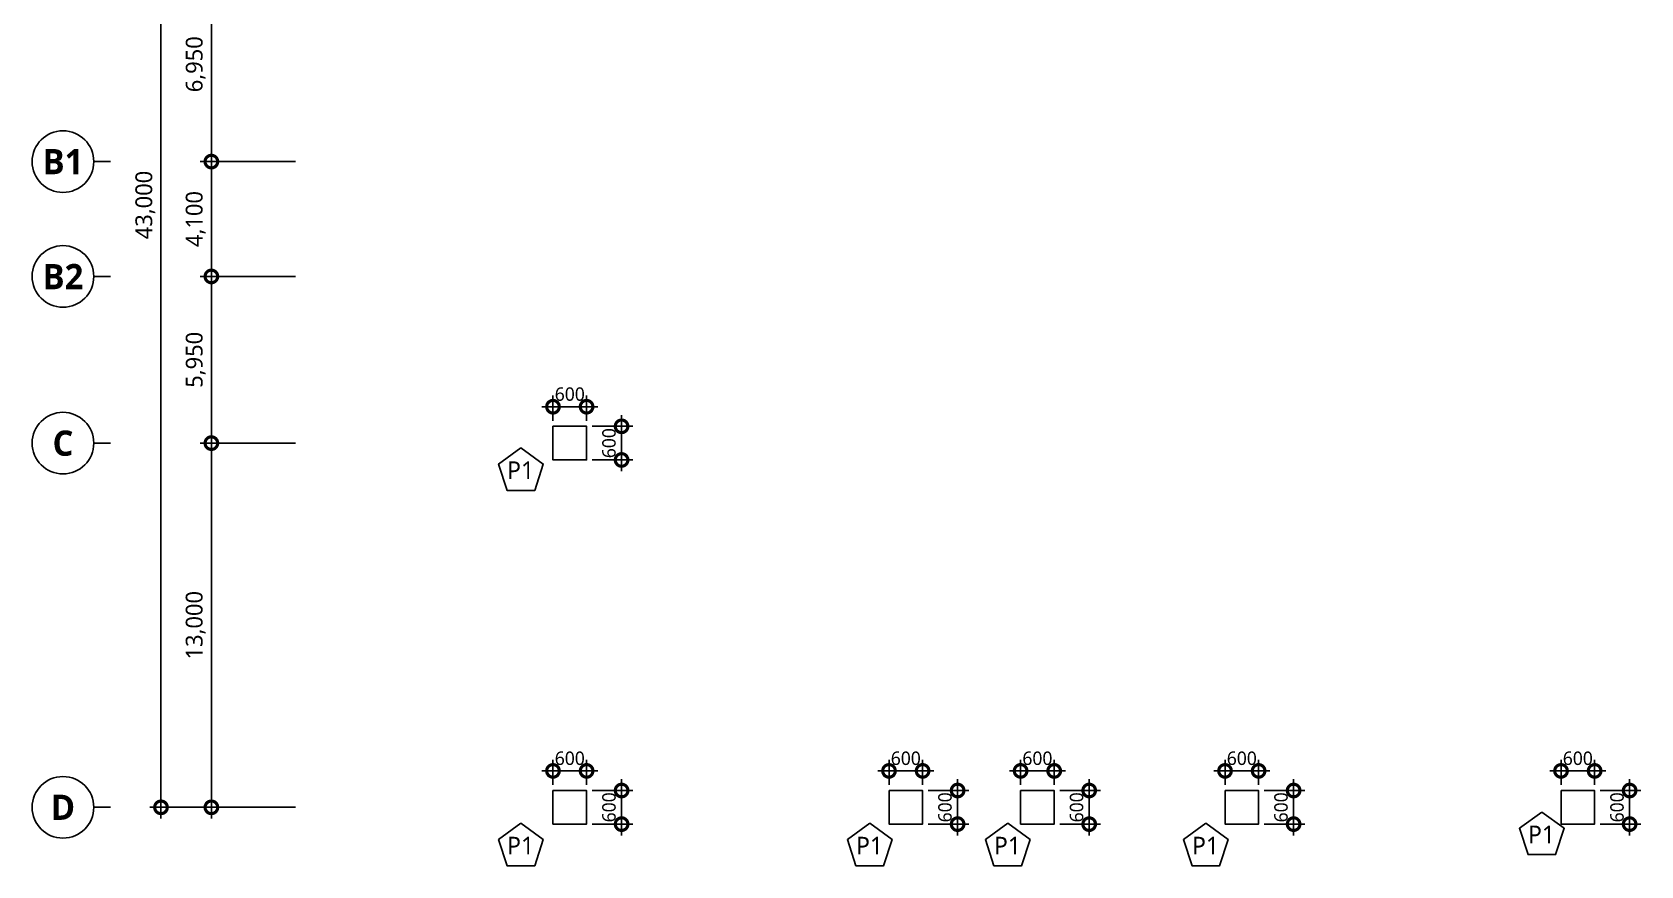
# Model space of a CAD drawing. Header units: millimetres. Extents: x 9929 to 330537, y 4940 to 105100.
# Drawn here: x 22300 to 79750, y 40812 to 70569 of the extents above; entities that cross this region are included whole.
import ezdxf
from ezdxf.enums import TextEntityAlignment as Align

# ---------------------------------------------------------------- set-up
doc = ezdxf.new("R2010")
doc.units = ezdxf.units.MM
doc.header["$LTSCALE"] = 150
doc.layers.get('DEFPOINTS').update_dxf_attribs({"color": 137})
for name, color, linetype in [('DIM', 7, 'Continuous'), ('DIM1', 7, 'Continuous'), ('S-COL', 2, 'Continuous'), ('SYM-BUB', 3, 'Continuous'), ('Z-COLUMN', 3, 'Continuous')]:
    doc.layers.add(name, color=color, linetype=linetype)
doc.styles.add('맑은고딕', font='malgun.ttf')
doc.styles.add('맑은고딕B', font='malgunbd.ttf')
doc.styles.add('스타일1', font='malgun.ttf')
doc.styles.add('스타일2', font='malgunbd.ttf')
doc.dimstyles.new('CJA', dxfattribs={"dimscale": 200, "dimtxt": 3, "dimasz": 1, "dimexe": 2, "dimexo": 3, "dimgap": 1, "dimtad": 1, "dimdec": 0, "dimzin": 1, "dimdsep": 46, "dimlunit": 6, "dimtxsty": '스타일1', "dimblk": 'GAUN-DOT', "dimcen": -2, "dimdle": 2, "dimclrd": 256, "dimclre": 256, "dimclrt": 3, "dimadec": 0, "dimazin": 0, "dimtfac": 1, "dimtdec": 0, "dimtix": 1, "dimtmove": 2, "dimatfit": 3, "dimldrblk": 'DOTSMALL', "dimfxl": 1, "dimtolj": 1, "dimtzin": 1, "dimarcsym": 0})
doc.dimstyles.new('GAUN0.5', dxfattribs={"dimscale": 200, "dimtxt": 2.4, "dimasz": 1, "dimexe": 1, "dimexo": 1, "dimgap": 1, "dimtad": 1, "dimdec": 0, "dimlfac": 0.5, "dimzin": 1, "dimdsep": 46, "dimlunit": 6, "dimtxsty": '맑은고딕', "dimblk": 'GAUN-DOT', "dimcen": -2, "dimdle": 2, "dimclrd": 256, "dimclre": 256, "dimclrt": 4, "dimadec": 0, "dimazin": 0, "dimtfac": 1, "dimtdec": 0, "dimtix": 1, "dimtmove": 2, "dimatfit": 3, "dimldrblk": 'DOTSMALL', "dimfxl": 1, "dimtolj": 1, "dimtzin": 1, "dimarcsym": 0})

# ---------------------------------------------------------------- blocks, each defined once
blk = doc.blocks.new('PD-H')
at = {"layer": 'S-COL'}
for points in [[(-600, -29400), (600, -29400), (600, -30600), (-600, -30600)], [(-600, -42400), (600, -42400), (600, -43600), (-600, -43600)], [(11400, -42400), (12600, -42400), (12600, -43600), (11400, -43600)], [(16100, -42400), (17300, -42400), (17300, -43600), (16100, -43600)], [(23400, -42400), (24600, -42400), (24600, -43600), (23400, -43600)], [(35400, -42400), (36600, -42400), (36600, -43600), (35400, -43600)]]:
    blk.add_lwpolyline(points, close=True, dxfattribs=at)
blk = doc.blocks.new('GAUN-DOT')
at = {"linetype": 'ByBlock'}
for p, q in [((2, 0), (-2, 0)), ((0, -2), (0, 2))]:
    blk.add_line(p, q, dxfattribs=at)
at = {"const_width": 2.25}
blk.add_lwpolyline([(0, 0.28125, 1), (0, -0.28125, 1)], format="xyb", close=True, dxfattribs=at)
blk = doc.blocks.new('*D346')
at = {"layer": 'DEFPOINTS', "color": 0, "transparency": 16777216}
for p in [(78100, 44200), (76900, 43500), (78100, 43500)]:
    blk.add_point(p, dxfattribs=at)
at = {"layer": 'DIM1', "lineweight": -2, "transparency": 16777216}
for p, q in [((76900, 43700), (76900, 44400)), ((78100, 43700), (78100, 44400)), ((76700, 44200), (76500, 44200)), ((76900, 44200), (78100, 44200)), ((78300, 44200), (78500, 44200))]:
    blk.add_line(p, q, dxfattribs=at)
at = {"layer": 'DIM1', "lineweight": -2, "transparency": 16777216, "xscale": 200, "yscale": 200, "zscale": 200}
blk.add_blockref('GAUN-DOT', (76900, 44200), dxfattribs=at)
at = {"layer": 'DIM1', "lineweight": -2, "transparency": 16777216, "xscale": 200, "yscale": 200, "zscale": 200, "rotation": 180}
blk.add_blockref('GAUN-DOT', (78100, 44200), dxfattribs=at)
at = {"layer": 'DIM1', "color": 4, "transparency": 16777216, "insert": (77500, 44648), "char_height": 480, "attachment_point": 5, "style": '맑은고딕'}
blk.add_mtext('\\A1;600', dxfattribs=at)
blk = doc.blocks.new('_DotSmall')
at = {"color": 0, "linetype": 'ByBlock', "const_width": 0.5}
blk.add_lwpolyline([(-0.0625, 0, 1), (0.0625, 0, 1)], format="xyb", close=True, dxfattribs=at)
blk = doc.blocks.new('*D347')
at = {"layer": 'DEFPOINTS', "color": 0, "transparency": 16777216}
for p in [(78100, 43500), (78100, 42300), (79350, 42300)]:
    blk.add_point(p, dxfattribs=at)
at = {"layer": 'DIM1', "lineweight": -2, "transparency": 16777216}
for p, q in [((79350, 43700), (79350, 43900)), ((78300, 43500), (79550, 43500)), ((79350, 43500), (79350, 42300)), ((78300, 42300), (79550, 42300)), ((79350, 42100), (79350, 41900))]:
    blk.add_line(p, q, dxfattribs=at)
at = {"layer": 'DIM1', "lineweight": -2, "transparency": 16777216, "xscale": 200, "yscale": 200, "zscale": 200}
for p, rotation in [((79350, 43500), 270), ((79350, 42300), 90)]:
    blk.add_blockref('GAUN-DOT', p, dxfattribs=dict(at, rotation=rotation))
at = {"layer": 'DIM1', "color": 4, "transparency": 16777216, "insert": (78902, 42900), "char_height": 480, "attachment_point": 5, "rotation": 90, "style": '맑은고딕'}
blk.add_mtext('\\A1;600', dxfattribs=at)
blk = doc.blocks.new('*D348')
at = {"layer": 'DEFPOINTS', "color": 0, "transparency": 16777216}
for p in [(66100, 44200), (64900, 43500), (66100, 43500)]:
    blk.add_point(p, dxfattribs=at)
at = {"layer": 'DIM1', "lineweight": -2, "transparency": 16777216}
for p, q in [((64900, 43700), (64900, 44400)), ((66100, 43700), (66100, 44400)), ((64700, 44200), (64500, 44200)), ((64900, 44200), (66100, 44200)), ((66300, 44200), (66500, 44200))]:
    blk.add_line(p, q, dxfattribs=at)
at = {"layer": 'DIM1', "lineweight": -2, "transparency": 16777216, "xscale": 200, "yscale": 200, "zscale": 200}
blk.add_blockref('GAUN-DOT', (64900, 44200), dxfattribs=at)
at = {"layer": 'DIM1', "lineweight": -2, "transparency": 16777216, "xscale": 200, "yscale": 200, "zscale": 200, "rotation": 180}
blk.add_blockref('GAUN-DOT', (66100, 44200), dxfattribs=at)
at = {"layer": 'DIM1', "color": 4, "transparency": 16777216, "insert": (65500, 44648), "char_height": 480, "attachment_point": 5, "style": '맑은고딕'}
blk.add_mtext('\\A1;600', dxfattribs=at)
blk = doc.blocks.new('*D349')
at = {"layer": 'DEFPOINTS', "color": 0, "transparency": 16777216}
for p in [(66100, 43500), (66100, 42300), (67350, 42300)]:
    blk.add_point(p, dxfattribs=at)
at = {"layer": 'DIM1', "lineweight": -2, "transparency": 16777216}
for p, q in [((67350, 43700), (67350, 43900)), ((66300, 43500), (67550, 43500)), ((67350, 43500), (67350, 42300)), ((66300, 42300), (67550, 42300)), ((67350, 42100), (67350, 41900))]:
    blk.add_line(p, q, dxfattribs=at)
at = {"layer": 'DIM1', "lineweight": -2, "transparency": 16777216, "xscale": 200, "yscale": 200, "zscale": 200}
for p, rotation in [((67350, 43500), 270), ((67350, 42300), 90)]:
    blk.add_blockref('GAUN-DOT', p, dxfattribs=dict(at, rotation=rotation))
at = {"layer": 'DIM1', "color": 4, "transparency": 16777216, "insert": (66902, 42900), "char_height": 480, "attachment_point": 5, "rotation": 90, "style": '맑은고딕'}
blk.add_mtext('\\A1;600', dxfattribs=at)
blk = doc.blocks.new('*D350')
at = {"layer": 'DEFPOINTS', "color": 0, "transparency": 16777216}
for p in [(58800, 44200), (57600, 43500), (58800, 43500)]:
    blk.add_point(p, dxfattribs=at)
at = {"layer": 'DIM1', "lineweight": -2, "transparency": 16777216}
for p, q in [((57600, 43700), (57600, 44400)), ((58800, 43700), (58800, 44400)), ((57400, 44200), (57200, 44200)), ((57600, 44200), (58800, 44200)), ((59000, 44200), (59200, 44200))]:
    blk.add_line(p, q, dxfattribs=at)
at = {"layer": 'DIM1', "lineweight": -2, "transparency": 16777216, "xscale": 200, "yscale": 200, "zscale": 200}
blk.add_blockref('GAUN-DOT', (57600, 44200), dxfattribs=at)
at = {"layer": 'DIM1', "lineweight": -2, "transparency": 16777216, "xscale": 200, "yscale": 200, "zscale": 200, "rotation": 180}
blk.add_blockref('GAUN-DOT', (58800, 44200), dxfattribs=at)
at = {"layer": 'DIM1', "color": 4, "transparency": 16777216, "insert": (58200, 44648), "char_height": 480, "attachment_point": 5, "style": '맑은고딕'}
blk.add_mtext('\\A1;600', dxfattribs=at)
blk = doc.blocks.new('*D351')
at = {"layer": 'DEFPOINTS', "color": 0, "transparency": 16777216}
for p in [(58800, 43500), (58800, 42300), (60050, 42300)]:
    blk.add_point(p, dxfattribs=at)
at = {"layer": 'DIM1', "lineweight": -2, "transparency": 16777216}
for p, q in [((60050, 43700), (60050, 43900)), ((59000, 43500), (60250, 43500)), ((60050, 43500), (60050, 42300)), ((59000, 42300), (60250, 42300)), ((60050, 42100), (60050, 41900))]:
    blk.add_line(p, q, dxfattribs=at)
at = {"layer": 'DIM1', "lineweight": -2, "transparency": 16777216, "xscale": 200, "yscale": 200, "zscale": 200}
for p, rotation in [((60050, 43500), 270), ((60050, 42300), 90)]:
    blk.add_blockref('GAUN-DOT', p, dxfattribs=dict(at, rotation=rotation))
at = {"layer": 'DIM1', "color": 4, "transparency": 16777216, "insert": (59602, 42900), "char_height": 480, "attachment_point": 5, "rotation": 90, "style": '맑은고딕'}
blk.add_mtext('\\A1;600', dxfattribs=at)
blk = doc.blocks.new('*D352')
at = {"layer": 'DEFPOINTS', "color": 0, "transparency": 16777216}
for p in [(54100, 44200), (52900, 43500), (54100, 43500)]:
    blk.add_point(p, dxfattribs=at)
at = {"layer": 'DIM1', "lineweight": -2, "transparency": 16777216}
for p, q in [((52900, 43700), (52900, 44400)), ((54100, 43700), (54100, 44400)), ((52700, 44200), (52500, 44200)), ((52900, 44200), (54100, 44200)), ((54300, 44200), (54500, 44200))]:
    blk.add_line(p, q, dxfattribs=at)
at = {"layer": 'DIM1', "lineweight": -2, "transparency": 16777216, "xscale": 200, "yscale": 200, "zscale": 200}
blk.add_blockref('GAUN-DOT', (52900, 44200), dxfattribs=at)
at = {"layer": 'DIM1', "lineweight": -2, "transparency": 16777216, "xscale": 200, "yscale": 200, "zscale": 200, "rotation": 180}
blk.add_blockref('GAUN-DOT', (54100, 44200), dxfattribs=at)
at = {"layer": 'DIM1', "color": 4, "transparency": 16777216, "insert": (53500, 44648), "char_height": 480, "attachment_point": 5, "style": '맑은고딕'}
blk.add_mtext('\\A1;600', dxfattribs=at)
blk = doc.blocks.new('*D353')
at = {"layer": 'DEFPOINTS', "color": 0, "transparency": 16777216}
for p in [(54100, 43500), (54100, 42300), (55350, 42300)]:
    blk.add_point(p, dxfattribs=at)
at = {"layer": 'DIM1', "lineweight": -2, "transparency": 16777216}
for p, q in [((55350, 43700), (55350, 43900)), ((54300, 43500), (55550, 43500)), ((55350, 43500), (55350, 42300)), ((54300, 42300), (55550, 42300)), ((55350, 42100), (55350, 41900))]:
    blk.add_line(p, q, dxfattribs=at)
at = {"layer": 'DIM1', "lineweight": -2, "transparency": 16777216, "xscale": 200, "yscale": 200, "zscale": 200}
for p, rotation in [((55350, 43500), 270), ((55350, 42300), 90)]:
    blk.add_blockref('GAUN-DOT', p, dxfattribs=dict(at, rotation=rotation))
at = {"layer": 'DIM1', "color": 4, "transparency": 16777216, "insert": (54902, 42900), "char_height": 480, "attachment_point": 5, "rotation": 90, "style": '맑은고딕'}
blk.add_mtext('\\A1;600', dxfattribs=at)
blk = doc.blocks.new('*D354')
at = {"layer": 'DEFPOINTS', "color": 0, "transparency": 16777216}
for p in [(42100, 44200), (40900, 43500), (42100, 43500)]:
    blk.add_point(p, dxfattribs=at)
at = {"layer": 'DIM1', "lineweight": -2, "transparency": 16777216}
for p, q in [((40900, 43700), (40900, 44400)), ((42100, 43700), (42100, 44400)), ((40700, 44200), (40500, 44200)), ((40900, 44200), (42100, 44200)), ((42300, 44200), (42500, 44200))]:
    blk.add_line(p, q, dxfattribs=at)
at = {"layer": 'DIM1', "lineweight": -2, "transparency": 16777216, "xscale": 200, "yscale": 200, "zscale": 200}
blk.add_blockref('GAUN-DOT', (40900, 44200), dxfattribs=at)
at = {"layer": 'DIM1', "lineweight": -2, "transparency": 16777216, "xscale": 200, "yscale": 200, "zscale": 200, "rotation": 180}
blk.add_blockref('GAUN-DOT', (42100, 44200), dxfattribs=at)
at = {"layer": 'DIM1', "color": 4, "transparency": 16777216, "insert": (41500, 44648), "char_height": 480, "attachment_point": 5, "style": '맑은고딕'}
blk.add_mtext('\\A1;600', dxfattribs=at)
blk = doc.blocks.new('*D355')
at = {"layer": 'DEFPOINTS', "color": 0, "transparency": 16777216}
for p in [(42100, 43500), (42100, 42300), (43350, 42300)]:
    blk.add_point(p, dxfattribs=at)
at = {"layer": 'DIM1', "lineweight": -2, "transparency": 16777216}
for p, q in [((43350, 43700), (43350, 43900)), ((42300, 43500), (43550, 43500)), ((43350, 43500), (43350, 42300)), ((42300, 42300), (43550, 42300)), ((43350, 42100), (43350, 41900))]:
    blk.add_line(p, q, dxfattribs=at)
at = {"layer": 'DIM1', "lineweight": -2, "transparency": 16777216, "xscale": 200, "yscale": 200, "zscale": 200}
for p, rotation in [((43350, 43500), 270), ((43350, 42300), 90)]:
    blk.add_blockref('GAUN-DOT', p, dxfattribs=dict(at, rotation=rotation))
at = {"layer": 'DIM1', "color": 4, "transparency": 16777216, "insert": (42902, 42900), "char_height": 480, "attachment_point": 5, "rotation": 90, "style": '맑은고딕'}
blk.add_mtext('\\A1;600', dxfattribs=at)
blk = doc.blocks.new('*D356')
at = {"layer": 'DEFPOINTS', "color": 0, "transparency": 16777216}
for p in [(42100, 57200), (40900, 56500), (42100, 56500)]:
    blk.add_point(p, dxfattribs=at)
at = {"layer": 'DIM1', "lineweight": -2, "transparency": 16777216}
for p, q in [((40700, 57200), (40500, 57200)), ((40900, 56700), (40900, 57400)), ((40900, 57200), (42100, 57200)), ((42100, 56700), (42100, 57400)), ((42300, 57200), (42500, 57200))]:
    blk.add_line(p, q, dxfattribs=at)
at = {"layer": 'DIM1', "lineweight": -2, "transparency": 16777216, "xscale": 200, "yscale": 200, "zscale": 200}
blk.add_blockref('GAUN-DOT', (40900, 57200), dxfattribs=at)
at = {"layer": 'DIM1', "lineweight": -2, "transparency": 16777216, "xscale": 200, "yscale": 200, "zscale": 200, "rotation": 180}
blk.add_blockref('GAUN-DOT', (42100, 57200), dxfattribs=at)
at = {"layer": 'DIM1', "color": 4, "transparency": 16777216, "insert": (41500, 57648), "char_height": 480, "attachment_point": 5, "style": '맑은고딕'}
blk.add_mtext('\\A1;600', dxfattribs=at)
blk = doc.blocks.new('*D357')
at = {"layer": 'DEFPOINTS', "color": 0, "transparency": 16777216}
for p in [(42100, 56500), (42100, 55300), (43350, 55300)]:
    blk.add_point(p, dxfattribs=at)
at = {"layer": 'DIM1', "lineweight": -2, "transparency": 16777216}
for p, q in [((43350, 56700), (43350, 56900)), ((42300, 56500), (43550, 56500)), ((43350, 56500), (43350, 55300)), ((42300, 55300), (43550, 55300)), ((43350, 55100), (43350, 54900))]:
    blk.add_line(p, q, dxfattribs=at)
at = {"layer": 'DIM1', "lineweight": -2, "transparency": 16777216, "xscale": 200, "yscale": 200, "zscale": 200}
for p, rotation in [((43350, 56500), 270), ((43350, 55300), 90)]:
    blk.add_blockref('GAUN-DOT', p, dxfattribs=dict(at, rotation=rotation))
at = {"layer": 'DIM1', "color": 4, "transparency": 16777216, "insert": (42902, 55900), "char_height": 480, "attachment_point": 5, "rotation": 90, "style": '맑은고딕'}
blk.add_mtext('\\A1;600', dxfattribs=at)
blk = doc.blocks.new('*D369')
at = {"layer": 'DEFPOINTS', "color": 0, "transparency": 16777216}
for p in [(26900, 85900), (32300, 85900), (32300, 42900)]:
    blk.add_point(p, dxfattribs=at)
at = {"layer": 'DIM', "color": 7, "lineweight": -2, "transparency": 16777216}
for p, q in [((26900, 42500), (26900, 86300)), ((31700, 85900), (26500, 85900)), ((31700, 42900), (26500, 42900))]:
    blk.add_line(p, q, dxfattribs=at)
at = {"layer": 'DIM', "color": 7, "lineweight": -2, "transparency": 16777216, "xscale": 900, "yscale": 900, "zscale": 900}
for p, rotation in [((26900, 85900), 90), ((26900, 42900), 270)]:
    blk.add_blockref('_DotSmall', p, dxfattribs=dict(at, rotation=rotation))
at = {"layer": 'DIM', "color": 3, "transparency": 16777216, "insert": (26340, 64400), "char_height": 600, "attachment_point": 5, "rotation": 90, "style": '스타일1'}
blk.add_mtext('\\A1;43,000', dxfattribs=at)
blk = doc.blocks.new('*D371')
at = {"layer": 'DEFPOINTS', "color": 0, "transparency": 16777216}
for p in [(32300, 55900), (28700, 42900), (32300, 42900)]:
    blk.add_point(p, dxfattribs=at)
at = {"layer": 'DIM', "color": 7, "lineweight": -2, "transparency": 16777216}
for p, q in [((31700, 55900), (28300, 55900)), ((28700, 56300), (28700, 42500)), ((31700, 42900), (28300, 42900))]:
    blk.add_line(p, q, dxfattribs=at)
at = {"layer": 'DIM', "color": 7, "lineweight": -2, "transparency": 16777216, "xscale": 900, "yscale": 900, "zscale": 900}
for p, rotation in [((28700, 55900), 90), ((28700, 42900), 270)]:
    blk.add_blockref('_DotSmall', p, dxfattribs=dict(at, rotation=rotation))
at = {"layer": 'DIM', "color": 3, "transparency": 16777216, "insert": (28138, 49400), "char_height": 600, "attachment_point": 5, "rotation": 90, "style": '스타일1'}
blk.add_mtext('\\A1;13,000', dxfattribs=at)
blk = doc.blocks.new('NEW_BUB')
at = {"layer": 'SYM-BUB', "color": 6}
blk.add_line((0, 3), (0, 0), dxfattribs=at)
blk.add_circle((0, 8.5), 5.5, dxfattribs=at)
at = {"layer": 'SYM-BUB', "color": 3, "style": '스타일2'}
blk.add_attdef('X', text='', height=4.5, dxfattribs=at).set_placement((0, 8.5), align=Align.MIDDLE)
blk = doc.blocks.new('*D261')
at = {"layer": 'DEFPOINTS', "color": 0, "transparency": 16777216}
for p in [(32300, 61850), (28700, 55900), (32300, 55900)]:
    blk.add_point(p, dxfattribs=at)
at = {"layer": 'DIM', "color": 7, "lineweight": -2, "transparency": 16777216}
for p, q in [((28700, 62250), (28700, 55500)), ((31700, 61850), (28300, 61850)), ((31700, 55900), (28300, 55900))]:
    blk.add_line(p, q, dxfattribs=at)
at = {"layer": 'DIM', "color": 7, "lineweight": -2, "transparency": 16777216, "xscale": 900, "yscale": 900, "zscale": 900}
for p, rotation in [((28700, 61850), 90), ((28700, 55900), 270)]:
    blk.add_blockref('_DotSmall', p, dxfattribs=dict(at, rotation=rotation))
at = {"layer": 'DIM', "color": 3, "transparency": 16777216, "insert": (28140, 58875), "char_height": 600, "attachment_point": 5, "rotation": 90, "style": '스타일1'}
blk.add_mtext('\\A1;5,950', dxfattribs=at)
blk = doc.blocks.new('*D266')
at = {"layer": 'DEFPOINTS', "color": 0, "transparency": 16777216}
for p in [(28700, 65950), (32300, 65950), (32300, 61850)]:
    blk.add_point(p, dxfattribs=at)
at = {"layer": 'DIM', "color": 7, "lineweight": -2, "transparency": 16777216}
for p, q in [((28700, 61450), (28700, 66350)), ((31700, 65950), (28300, 65950)), ((31700, 61850), (28300, 61850))]:
    blk.add_line(p, q, dxfattribs=at)
at = {"layer": 'DIM', "color": 7, "lineweight": -2, "transparency": 16777216, "xscale": 900, "yscale": 900, "zscale": 900}
for p, rotation in [((28700, 65950), 90), ((28700, 61850), 270)]:
    blk.add_blockref('_DotSmall', p, dxfattribs=dict(at, rotation=rotation))
at = {"layer": 'DIM', "color": 3, "transparency": 16777216, "insert": (28138, 63900), "char_height": 600, "attachment_point": 5, "rotation": 90, "style": '스타일1'}
blk.add_mtext('\\A1;4,100', dxfattribs=at)
blk = doc.blocks.new('*D267')
at = {"layer": 'DEFPOINTS', "color": 0, "transparency": 16777216}
for p in [(32300, 72900), (28700, 65950), (32300, 65950)]:
    blk.add_point(p, dxfattribs=at)
at = {"layer": 'DIM', "color": 7, "lineweight": -2, "transparency": 16777216}
for p, q in [((28700, 73300), (28700, 65550)), ((31700, 72900), (28300, 72900)), ((31700, 65950), (28300, 65950))]:
    blk.add_line(p, q, dxfattribs=at)
at = {"layer": 'DIM', "color": 7, "lineweight": -2, "transparency": 16777216, "xscale": 900, "yscale": 900, "zscale": 900}
for p, rotation in [((28700, 72900), 90), ((28700, 65950), 270)]:
    blk.add_blockref('_DotSmall', p, dxfattribs=dict(at, rotation=rotation))
at = {"layer": 'DIM', "color": 3, "transparency": 16777216, "insert": (28140, 69425), "char_height": 600, "attachment_point": 5, "rotation": 90, "style": '스타일1'}
blk.add_mtext('\\A1;6,950', dxfattribs=at)

msp = doc.modelspace()

# ---------------------------------------------------------------- linework, layer by layer
at = {"layer": 'Z-COLUMN', "color": 6, "elevation": 1998360}
for points in [[(39754.7, 55731.1), (40553.2, 55151), (40248.2, 54212.3), (39261.2, 54212.3), (38956.2, 55151)], [(76214.7, 42731.1), (77013.2, 42151), (76708.2, 41212.3), (75721.2, 41212.3), (75416.2, 42151)], [(39754.7, 42331.1), (40553.2, 41751), (40248.2, 40812.3), (39261.2, 40812.3), (38956.2, 41751)], [(52214.7, 42331.1), (53013.2, 41751), (52708.2, 40812.3), (51721.2, 40812.3), (51416.2, 41751)], [(57141.6, 42331.1), (57940.1, 41751), (57635.1, 40812.3), (56648.1, 40812.3), (56343.1, 41751)], [(64214.7, 42331.1), (65013.2, 41751), (64708.2, 40812.3), (63721.2, 40812.3), (63416.2, 41751)]]:
    msp.add_lwpolyline(points, close=True, dxfattribs=at)

# ---------------------------------------------------------------- block references
at = {"layer": 'DIM1'}
msp.add_blockref('PD-H', (41500, 85900), dxfattribs=at)
at = {"layer": 'SYM-BUB'}
ref = msp.add_blockref('NEW_BUB', (25100, 65950), dxfattribs=dict(at, xscale=200.0000000000001, yscale=200.0000000000001, zscale=200.0000000000001, rotation=90))
ref.add_attrib('X', 'B1', dxfattribs={"color": 3, "height": 900, "style": '맑은고딕B'}).set_placement((23400, 65950), align=Align.MIDDLE)
ref = msp.add_blockref('NEW_BUB', (25100, 61850), dxfattribs=dict(at, xscale=200.0000000000001, yscale=200.0000000000001, zscale=200.0000000000001, rotation=90))
ref.add_attrib('X', 'B2', dxfattribs={"color": 3, "height": 900, "style": '맑은고딕B'}).set_placement((23400, 61850), align=Align.MIDDLE)
ref = msp.add_blockref('NEW_BUB', (25100, 55900), dxfattribs=dict(at, xscale=200.0000000000001, yscale=200.0000000000001, zscale=200.0000000000001, rotation=90))
ref.add_attrib('X', 'C', dxfattribs={"color": 3, "height": 900, "style": '맑은고딕B'}).set_placement((23400, 55900), align=Align.MIDDLE)
ref = msp.add_blockref('NEW_BUB', (25100, 42900), dxfattribs=dict(at, xscale=200.0000000000001, yscale=200.0000000000001, zscale=200.0000000000001, rotation=90))
ref.add_attrib('X', 'D', dxfattribs={"color": 3, "height": 900, "style": '맑은고딕B'}).set_placement((23400, 42900), align=Align.MIDDLE)

# ---------------------------------------------------------------- texts
at = {"layer": 'Z-COLUMN', "style": '스타일1'}
for p in [(39744, 54932.9, 0), (76204, 41932.9, 0), (39744, 41532.9, 0), (52204, 41532.9, 0), (57130.9, 41532.9, 0), (64204, 41532.9, 0)]:
    msp.add_text('P1', height=630, dxfattribs=at).set_placement(p, align=Align.MIDDLE_CENTER)

# ---------------------------------------------------------------- dimensions: what is measured, and where the dimension line sits
at = {"layer": 'DIM'}
for base, p1, p2, angle, picture, middle in [((26900, 85900), (32300, 42900), (32300, 85900), 270, '*D369', (26339.7, 64400)), ((28700, 65950), (32300, 72900), (32300, 65950), 270, '*D267', (28139.7, 69425)), ((28700, 65950), (32300, 61850), (32300, 65950), 90, '*D266', (28138, 63900)), ((28700, 55900), (32300, 61850), (32300, 55900), 270, '*D261', (28139.7, 58875)), ((28700, 42900), (32300, 55900), (32300, 42900), 270, '*D371', (28138, 49400))]:
    dim = msp.add_linear_dim(base=base, p1=p1, p2=p2, angle=angle, dimstyle='CJA', override={"dimscale": 200, "dimtxt": 3, "dimasz": 4.5, "dimblk1": 'DotSmall', "dimblk2": 'DotSmall', "dimsah": 1, "dimdle": 2, "dimclrd": 7, "dimclre": 7}, dxfattribs=at)
    dim.commit()
    dim.dimension.update_dxf_attribs({"geometry": picture, "text_midpoint": middle})
at = {"layer": 'DIM1'}
for base, p1, p2, picture, middle in [((42100, 57200), (40900, 56500), (42100, 56500), '*D356', (41500, 57648)), ((42100, 44200), (40900, 43500), (42100, 43500), '*D354', (41500, 44648)), ((54100, 44200), (52900, 43500), (54100, 43500), '*D352', (53500, 44648)), ((58800, 44200), (57600, 43500), (58800, 43500), '*D350', (58200, 44648)), ((66100, 44200), (64900, 43500), (66100, 43500), '*D348', (65500, 44648)), ((78100, 44200), (76900, 43500), (78100, 43500), '*D346', (77500, 44648))]:
    dim = msp.add_linear_dim(base=base, p1=p1, p2=p2, dimstyle='GAUN0.5', dxfattribs=at)
    dim.commit()
    dim.dimension.update_dxf_attribs({"geometry": picture, "text_midpoint": middle})
for base, p1, p2, picture, middle in [((43350, 55300), (42100, 56500), (42100, 55300), '*D357', (42902, 55900)), ((43350, 42300), (42100, 43500), (42100, 42300), '*D355', (42902, 42900)), ((55350, 42300), (54100, 43500), (54100, 42300), '*D353', (54902, 42900)), ((60050, 42300), (58800, 43500), (58800, 42300), '*D351', (59602, 42900)), ((67350, 42300), (66100, 43500), (66100, 42300), '*D349', (66902, 42900)), ((79350, 42300), (78100, 43500), (78100, 42300), '*D347', (78902, 42900))]:
    dim = msp.add_linear_dim(base=base, p1=p1, p2=p2, angle=90, dimstyle='GAUN0.5', dxfattribs=at)
    dim.commit()
    dim.dimension.update_dxf_attribs({"geometry": picture, "text_midpoint": middle})

doc.saveas('drawing.dxf')
